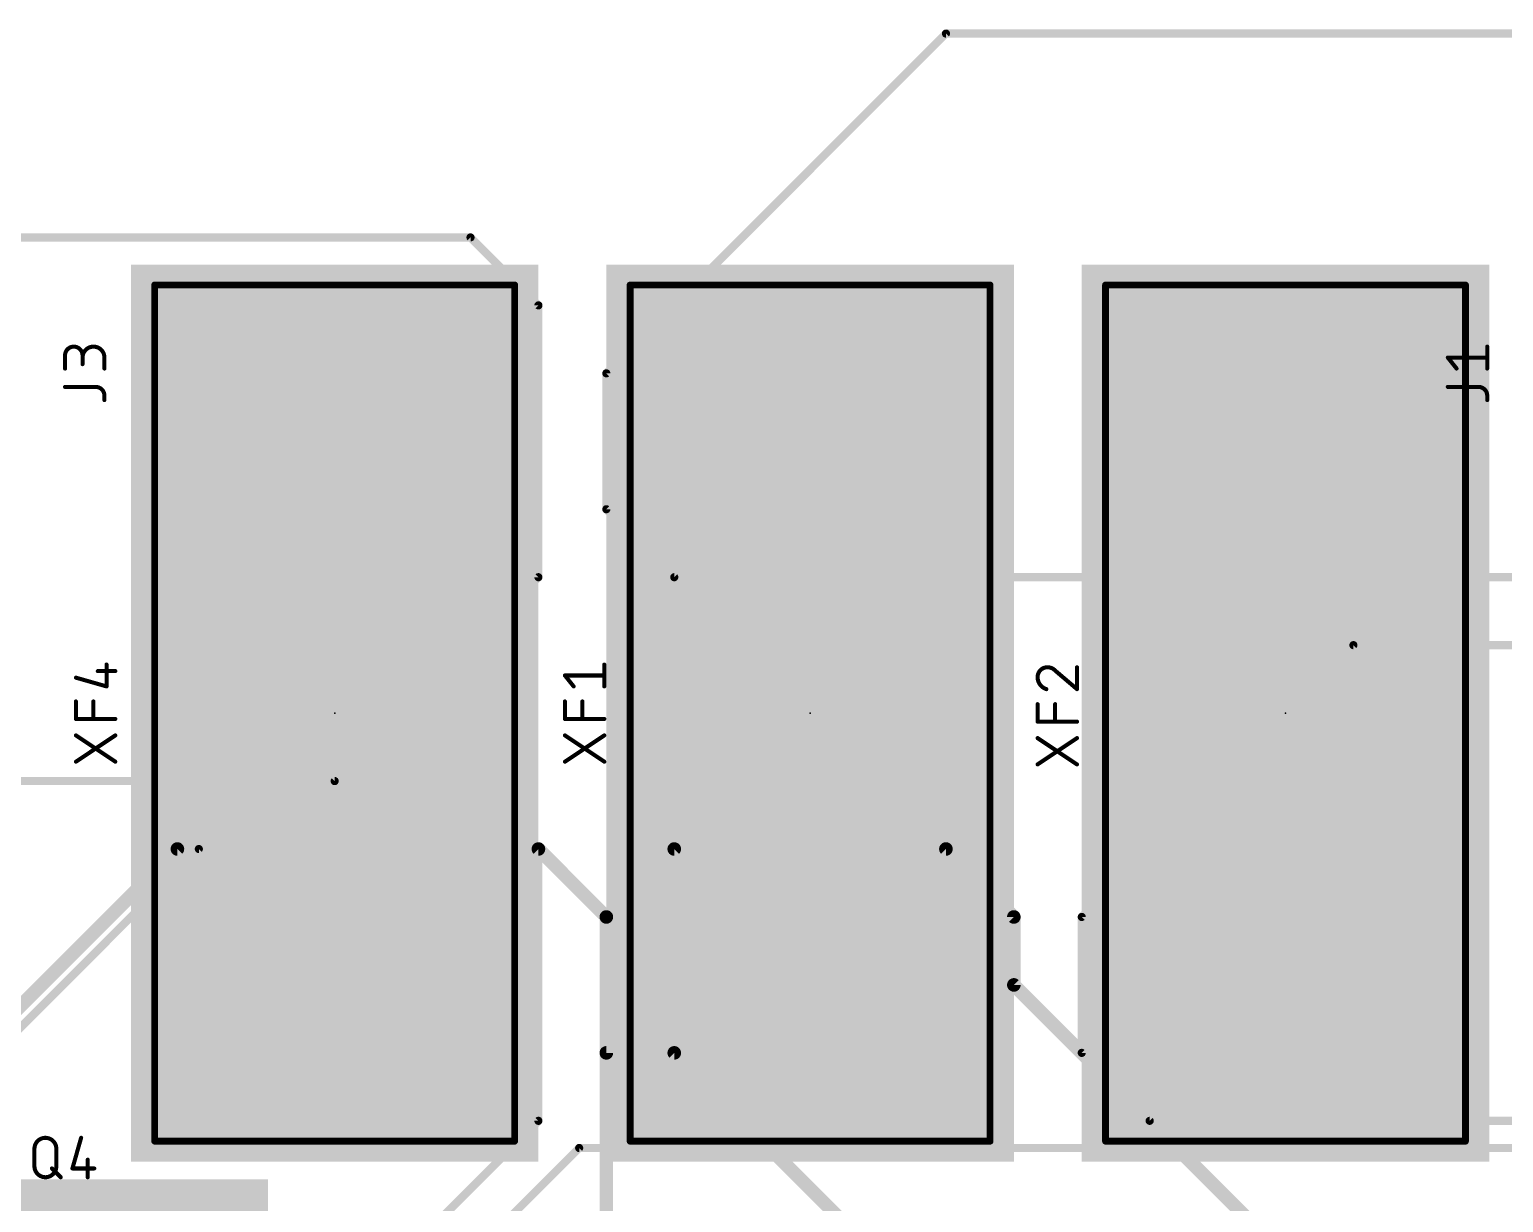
# Model space of a CAD drawing. Extents: x 0 to 100, y 0 to 94.
# Drawn here: x 32.39 to 59.96, y 55.62 to 77.55 of the extents above; entities that cross this region are included whole.
import ezdxf

# ---------------------------------------------------------------- set-up
doc = ezdxf.new("R2010")
doc.units = 0
for name, color, linetype in [('1', 12, 'CONTINUOUS'), ('16', 132, 'CONTINUOUS'), ('17', 110, 'CONTINUOUS'), ('21', 253, 'CONTINUOUS'), ('23', 53, 'CONTINUOUS'), ('25', 253, 'CONTINUOUS'), ('39', 12, 'CONTINUOUS'), ('40', 132, 'CONTINUOUS')]:
    doc.layers.add(name, color=color, linetype=linetype)

# ---------------------------------------------------------------- blocks, each defined once
blk = doc.blocks.new('RECT')
blk.add_solid([(-0.5, -0.5), (0.5, -0.5), (-0.5, 0.5), (0.5, 0.5)])
blk = doc.blocks.new('ROUNDP')
at = {"const_width": 0.5}
blk.add_lwpolyline([(0, -0.25, 1), (0, 0.25, 1), (0, -0.25)], format="xyb", dxfattribs=at)

msp = doc.modelspace()

# ---------------------------------------------------------------- linework, layer by layer
at = {"layer": '1'}
for points, const_width in [([(43.18, 71.12), (49.53, 77.47)], 0.1524), ([(49.53, 77.47), (74.93, 77.47)], 0.1524), ([(40.64, 73.66), (22.86, 73.66)], 0.1524), ([(41.91, 72.39), (40.64, 73.66)], 0.1524), ([(41.91, 67.31), (41.91, 72.39)], 0.1524), ([(43.18, 68.58), (43.18, 71.12)], 0.1524), ([(44.45, 67.31), (43.18, 68.58)], 0.1524), ([(38.1, 63.5), (41.91, 67.31)], 0.1524), ([(68.58, 67.31), (44.45, 67.31)], 0.1524), ([(57.15, 66.04), (52.07, 60.96)], 0.1524), ([(68.58, 66.04), (57.15, 66.04)], 0.1524), ([(19.05, 63.5), (38.1, 63.5)], 0.1524), ([(29.21, 55.88), (35.56, 62.23)], 0.1524), ([(30.6337, 57.7046), (35.1591, 62.23)], 0.254), ([(35.1591, 62.23), (41.91, 62.23)], 0.254), ([(35.56, 62.23), (41.91, 62.23)], 0.1524), ([(41.91, 62.23), (43.18, 60.96)], 0.254), ([(41.91, 62.23), (41.91, 57.15)], 0.1524), ([(43.18, 60.96), (43.18, 52.3748)], 0.254), ([(52.07, 60.96), (52.07, 58.42)], 0.1524), ([(52.07, 58.42), (53.34, 57.15)], 0.1524), ([(41.91, 57.15), (36.83, 52.07)], 0.1524), ([(53.34, 57.15), (67.31, 57.15)], 0.1524), ([(42.672, 56.642), (40.64, 54.61)], 0.1524), ([(67.056, 56.642), (42.672, 56.642)], 0.1524)]:
    msp.add_lwpolyline(points, dxfattribs=dict(at, const_width=const_width))
for points, const_width in [([(49.53, 77.5081, 1), (49.53, 77.4319)], 0.0762), ([(49.5569, 77.4431, 1), (49.5031, 77.4969)], 0.0762), ([(40.6669, 73.6869, 1), (40.6131, 73.6331)], 0.0762), ([(40.64, 73.6219, 1), (40.64, 73.6981)], 0.0762), ([(41.9481, 72.39, 1), (41.8719, 72.39)], 0.0762), ([(41.8831, 72.3631, 1), (41.9369, 72.4169)], 0.0762), ([(43.2181, 71.12, 1), (43.1419, 71.12)], 0.0762), ([(43.1531, 71.1469, 1), (43.2069, 71.0931)], 0.0762), ([(43.2069, 68.6069, 1), (43.1531, 68.5531)], 0.0762), ([(43.1419, 68.58, 1), (43.2181, 68.58)], 0.0762), ([(41.8719, 67.31, 1), (41.9481, 67.31)], 0.0762), ([(41.9369, 67.2831, 1), (41.8831, 67.3369)], 0.0762), ([(44.45, 67.3481, 1), (44.45, 67.2719)], 0.0762), ([(44.4231, 67.2831, 1), (44.4769, 67.3369)], 0.0762), ([(57.15, 66.0781, 1), (57.15, 66.0019)], 0.0762), ([(57.1769, 66.0131, 1), (57.1231, 66.0669)], 0.0762), ([(38.0731, 63.5269, 1), (38.1269, 63.4731)], 0.0762), ([(38.1, 63.4619, 1), (38.1, 63.5381)], 0.0762), ([(35.1591, 62.2935, 1), (35.1591, 62.1665)], 0.127), ([(35.204, 62.1851, 1), (35.1141, 62.2749)], 0.127), ([(35.56, 62.2681, 1), (35.56, 62.1919)], 0.0762), ([(35.5869, 62.2031, 1), (35.5331, 62.2569)], 0.0762), ([(41.9549, 62.2749, 1), (41.8651, 62.1851)], 0.127), ([(41.9481, 62.23, 1), (41.8719, 62.23)], 0.0762), ([(41.91, 62.1665, 1), (41.91, 62.2935)], 0.127), ([(41.91, 62.1919, 1), (41.91, 62.2681)], 0.0762), ([(43.2435, 60.96, 1), (43.1165, 60.96)], 0.127), ([(43.1351, 60.9151, 1), (43.2249, 61.0049)], 0.127), ([(52.1081, 60.96, 1), (52.0319, 60.96)], 0.0762), ([(52.0431, 60.9869, 1), (52.0969, 60.9331)], 0.0762), ([(52.0319, 58.42, 1), (52.1081, 58.42)], 0.0762), ([(52.0969, 58.4469, 1), (52.0431, 58.3931)], 0.0762), ([(41.8719, 57.15, 1), (41.9481, 57.15)], 0.0762), ([(41.9369, 57.1231, 1), (41.8831, 57.1769)], 0.0762), ([(53.34, 57.1881, 1), (53.34, 57.1119)], 0.0762), ([(53.3131, 57.1231, 1), (53.3669, 57.1769)], 0.0762), ([(42.672, 56.6801, 1), (42.672, 56.6039)], 0.0762), ([(42.6989, 56.6151, 1), (42.6451, 56.6689)], 0.0762)]:
    msp.add_lwpolyline(points, format="xyb", dxfattribs=dict(at, const_width=const_width))
at = {"layer": '16', "const_width": 0.254}
for points in [[(44.45, 62.23), (43.18, 60.96)], [(49.53, 62.23), (44.45, 62.23)], [(50.8, 60.96), (49.53, 62.23)], [(43.18, 60.96), (43.18, 58.42)], [(50.8, 59.69), (50.8, 60.96)], [(68.58, 41.91), (50.8, 59.69)], [(43.18, 58.42), (44.45, 58.42)], [(44.45, 58.42), (64.77, 38.1)]]:
    msp.add_lwpolyline(points, dxfattribs=at)
at = {"layer": '16', "const_width": 0.127}
for points in [[(44.45, 62.2935, 1), (44.45, 62.1665)], [(44.4949, 62.1851, 1), (44.4051, 62.2749)], [(49.5749, 62.2749, 1), (49.4851, 62.1851)], [(49.53, 62.1665, 1), (49.53, 62.2935)], [(43.2435, 60.96, 1), (43.1165, 60.96)], [(43.1351, 61.0049, 1), (43.2249, 60.9151)], [(50.8635, 60.96, 1), (50.7365, 60.96)], [(50.7551, 60.9151, 1), (50.8449, 61.0049)], [(50.8449, 59.7349, 1), (50.7551, 59.6451)], [(50.7365, 59.69, 1), (50.8635, 59.69)], [(43.18, 58.4835, 1), (43.18, 58.3565)], [(43.1165, 58.42, 1), (43.2435, 58.42)], [(44.4949, 58.4649, 1), (44.4051, 58.3751)], [(44.45, 58.3565, 1), (44.45, 58.4835)]]:
    msp.add_lwpolyline(points, format="xyb", dxfattribs=at)
at = {"layer": '21', "const_width": 0.0635}
for points in [[(34.7345, 72.8028, 1), (34.7345, 72.7392)], [(34.7663, 72.771, 1), (34.7028, 72.771)], [(41.4973, 72.771, 1), (41.4337, 72.771)], [(41.4655, 72.7392, 1), (41.4655, 72.8028)], [(43.6245, 72.8028, 1), (43.6245, 72.7392)], [(43.6563, 72.771, 1), (43.5928, 72.771)], [(50.3873, 72.771, 1), (50.3237, 72.771)], [(50.3555, 72.7392, 1), (50.3555, 72.8028)], [(52.5145, 72.8028, 1), (52.5145, 72.7392)], [(52.5463, 72.771, 1), (52.4828, 72.771)], [(59.2773, 72.771, 1), (59.2137, 72.771)], [(59.2455, 72.7392, 1), (59.2455, 72.8028)], [(34.7345, 56.8008, 1), (34.7345, 56.7373)], [(34.7028, 56.769, 1), (34.7663, 56.769)], [(41.4337, 56.769, 1), (41.4973, 56.769)], [(41.4655, 56.7373, 1), (41.4655, 56.8008)], [(43.6245, 56.8008, 1), (43.6245, 56.7373)], [(43.5928, 56.769, 1), (43.6563, 56.769)], [(50.3237, 56.769, 1), (50.3873, 56.769)], [(50.3555, 56.7373, 1), (50.3555, 56.8008)], [(52.5145, 56.8008, 1), (52.5145, 56.7373)], [(52.4828, 56.769, 1), (52.5463, 56.769)], [(59.2137, 56.769, 1), (59.2773, 56.769)], [(59.2455, 56.7373, 1), (59.2455, 56.8008)]]:
    msp.add_lwpolyline(points, format="xyb", dxfattribs=at)
at = {"layer": '21', "const_width": 0.127}
for points in [[(34.7345, 72.771), (41.4655, 72.771)], [(34.7345, 72.771), (34.7345, 56.769)], [(41.4655, 72.771), (41.4655, 56.769)], [(43.6245, 56.769), (43.6245, 72.771)], [(50.3555, 72.771), (43.6245, 72.771)], [(50.3555, 56.769), (50.3555, 72.771)], [(52.5145, 72.771), (59.2455, 72.771)], [(52.5145, 72.771), (52.5145, 56.769)], [(59.2455, 72.771), (59.2455, 56.769)], [(34.7345, 56.769), (41.4655, 56.769)], [(50.3555, 56.769), (43.6245, 56.769)], [(52.5145, 56.769), (59.2455, 56.769)]]:
    msp.add_lwpolyline(points, dxfattribs=at)
at = {"layer": '23'}
for p in [(38.1, 64.77), (46.99, 64.77), (55.88, 64.77)]:
    msp.add_point(p, dxfattribs=at)
at = {"layer": '25'}
for points, const_width in [([(33.3855, 71.4554, 1), (33.0581, 71.4554)], 0.0762), ([(33.0772, 71.4554, 1), (33.0391, 71.4554)], 0.0381), ([(33.0391, 71.4554, 1), (33.0772, 71.4554)], 0.0381), ([(33.4045, 71.4554, 1), (33.3664, 71.4554)], 0.0381), ([(33.3664, 71.4554, 1), (33.4045, 71.4554)], 0.0381), ([(33.3664, 71.4145, 1), (33.4045, 71.4145)], 0.0381), ([(33.7947, 71.4145, 1), (33.3855, 71.4145)], 0.0762), ([(33.8137, 71.4145, 1), (33.7756, 71.4145)], 0.0381), ([(33.7756, 71.4145, 1), (33.8137, 71.4145)], 0.0381), ([(58.9302, 71.4264, 1), (58.9004, 71.4026)], 0.0381), ([(58.9153, 71.4335, 1), (58.9153, 71.3954)], 0.0381), ([(59.671, 71.6191, 1), (59.6329, 71.6191)], 0.0381), ([(59.6519, 71.3954, 1), (59.6519, 71.4335)], 0.0381), ([(33.0391, 71.2099, 1), (33.0772, 71.2099)], 0.0381), ([(33.3664, 71.2917, 1), (33.4045, 71.2917)], 0.0381), ([(33.7756, 71.2099, 1), (33.8137, 71.2099)], 0.0381), ([(59.0641, 71.198, 1), (59.0939, 71.2218)], 0.0381), ([(59.6329, 71.2099, 1), (59.671, 71.2099)], 0.0381), ([(33.0581, 70.8855, 1), (33.0581, 70.8474)], 0.0381), ([(33.7947, 70.7027, 0.4142), (33.631, 70.8664)], 0.0762), ([(33.631, 70.8855, 1), (33.631, 70.8474)], 0.0381), ([(33.631, 70.8474, 1), (33.631, 70.8855)], 0.0381), ([(58.9153, 70.8855, 1), (58.9153, 70.8474)], 0.0381), ([(59.6519, 70.7027, 0.4142), (59.4882, 70.8664)], 0.0762), ([(59.4882, 70.8855, 1), (59.4882, 70.8474)], 0.0381), ([(59.4882, 70.8474, 1), (59.4882, 70.8855)], 0.0381), ([(33.8137, 70.7027, 1), (33.7756, 70.7027)], 0.0381), ([(33.7756, 70.7027, 1), (33.8137, 70.7027)], 0.0381), ([(33.7756, 70.6209, 1), (33.8137, 70.6209)], 0.0381), ([(59.671, 70.7027, 1), (59.6329, 70.7027)], 0.0381), ([(59.6329, 70.7027, 1), (59.671, 70.7027)], 0.0381), ([(59.6329, 70.6209, 1), (59.671, 70.6209)], 0.0381), ([(33.8533, 65.6778, 1), (33.8152, 65.6778)], 0.0381), ([(43.1609, 65.6778, 1), (43.1228, 65.6778)], 0.0381), ([(51.4287, 65.627, 0.4142), (51.2445, 65.4429)], 0.0762), ([(51.4286, 65.6461, 1), (51.4287, 65.608)], 0.0381), ([(51.5719, 65.5656, 0.2053), (51.4287, 65.627)], 0.0762), ([(51.4287, 65.608, 1), (51.4287, 65.6461)], 0.0381), ([(51.5842, 65.5802, 1), (51.5595, 65.5511)], 0.0381), ([(52.0002, 65.627, 1), (51.9621, 65.627)], 0.0381), ([(33.2665, 65.4506, 1), (33.2561, 65.414)], 0.0381), ([(33.6705, 65.5741, 1), (33.6705, 65.536)], 0.0381), ([(33.9979, 65.536, 1), (33.9979, 65.5741)], 0.0381), ([(42.4202, 65.4851, 1), (42.3904, 65.4613)], 0.0381), ([(42.4053, 65.4923, 1), (42.4053, 65.4542)], 0.0381), ([(43.1419, 65.4542, 1), (43.1419, 65.4923)], 0.0381), ([(51.2445, 65.4429, 0.3252), (51.4082, 65.2178)], 0.0762), ([(51.2635, 65.4429, 1), (51.2255, 65.4429)], 0.0381), ([(51.2255, 65.4429, 1), (51.2636, 65.4429)], 0.0381), ([(51.5581, 65.5525, 1), (51.5857, 65.5788)], 0.0381), ([(33.8152, 65.2686, 1), (33.8533, 65.2686)], 0.0381), ([(33.829, 65.2503, 1), (33.8394, 65.2869)], 0.0381), ([(42.5541, 65.2567, 1), (42.5839, 65.2805)], 0.0381), ([(43.1228, 65.2686, 1), (43.1609, 65.2686)], 0.0381), ([(51.4023, 65.1997, 1), (51.4141, 65.2359)], 0.0381), ([(51.9621, 65.2178, 1), (52.0002, 65.2178)], 0.0381), ([(51.9688, 65.2033, 1), (51.9934, 65.2323)], 0.0381), ([(33.2803, 64.9879, 1), (33.2422, 64.9879)], 0.0381), ([(33.6077, 64.9879, 1), (33.5696, 64.9879)], 0.0381), ([(42.4244, 64.9879, 1), (42.3863, 64.9879)], 0.0381), ([(42.7517, 64.9879, 1), (42.7136, 64.9879)], 0.0381), ([(51.2636, 64.9371, 1), (51.2255, 64.9371)], 0.0381), ([(51.5909, 64.9371, 1), (51.5528, 64.9371)], 0.0381), ([(33.2422, 64.6606, 1), (33.2803, 64.6606)], 0.0381), ([(33.2613, 64.6796, 1), (33.2613, 64.6415)], 0.0381), ([(33.5696, 64.6606, 1), (33.6077, 64.6606)], 0.0381), ([(33.9979, 64.6415, 1), (33.9979, 64.6796)], 0.0381), ([(42.4053, 64.6796, 1), (42.4053, 64.6415)], 0.0381), ([(42.3863, 64.6606, 1), (42.4244, 64.6606)], 0.0381), ([(42.7136, 64.6606, 1), (42.7517, 64.6606)], 0.0381), ([(43.1419, 64.6415, 1), (43.1419, 64.6796)], 0.0381), ([(51.2445, 64.6288, 1), (51.2445, 64.5907)], 0.0381), ([(51.2255, 64.6098, 1), (51.2636, 64.6098)], 0.0381), ([(51.5528, 64.6098, 1), (51.5909, 64.6098)], 0.0381), ([(51.9811, 64.5907, 1), (51.9811, 64.6288)], 0.0381), ([(33.2719, 64.3691, 1), (33.2507, 64.3374)], 0.0381), ([(34.0085, 64.3374, 1), (33.9873, 64.3691)], 0.0381), ([(42.4159, 64.3691, 1), (42.3947, 64.3374)], 0.0381), ([(43.1525, 64.3374, 1), (43.1313, 64.3691)], 0.0381), ([(51.2551, 64.3183, 1), (51.2339, 64.2866)], 0.0381), ([(51.9917, 64.2866, 1), (51.9705, 64.3183)], 0.0381), ([(33.2507, 63.878, 1), (33.2719, 63.8463)], 0.0381), ([(33.9873, 63.8463, 1), (34.0085, 63.878)], 0.0381), ([(42.3947, 63.878, 1), (42.4159, 63.8463)], 0.0381), ([(43.1313, 63.8463, 1), (43.1525, 63.878)], 0.0381), ([(51.2339, 63.8272, 1), (51.2551, 63.7955)], 0.0381), ([(51.9705, 63.7955, 1), (51.9917, 63.8272)], 0.0381), ([(32.8952, 56.6279, 1), (32.486, 56.6279)], 0.0762), ([(33.3776, 56.8273, 1), (33.3409, 56.8377)], 0.0381), ([(32.5051, 56.6279, 1), (32.467, 56.6279)], 0.0381), ([(32.467, 56.6279, 1), (32.5051, 56.6279)], 0.0381), ([(32.9143, 56.6279, 1), (32.8762, 56.6279)], 0.0381), ([(32.8762, 56.6279, 1), (32.9143, 56.6279)], 0.0381), ([(32.486, 56.3005, 1), (32.8952, 56.3005)], 0.0762), ([(32.5051, 56.3005, 1), (32.467, 56.3005)], 0.0381), ([(32.467, 56.3005, 1), (32.5051, 56.3005)], 0.0381), ([(32.8269, 56.2731, 1), (32.7999, 56.2461)], 0.0381), ([(32.9143, 56.3005, 1), (32.8762, 56.3005)], 0.0381), ([(32.8762, 56.3005, 1), (32.9143, 56.3005)], 0.0381), ([(33.1772, 56.2648, 1), (33.2139, 56.2544)], 0.0381), ([(33.1956, 56.2786, 1), (33.1956, 56.2405)], 0.0381), ([(33.5011, 56.4233, 1), (33.463, 56.4233)], 0.0381), ([(33.6048, 56.2405, 1), (33.6048, 56.2786)], 0.0381), ([(32.9636, 56.0824, 1), (32.9906, 56.1094)], 0.0381), ([(33.463, 56.0959, 1), (33.5011, 56.0959)], 0.0381)]:
    msp.add_lwpolyline(points, format="xyb", dxfattribs=dict(at, const_width=const_width))
at = {"layer": '25', "const_width": 0.0762}
for points in [[(33.0581, 71.2099), (33.0581, 71.4554)], [(33.3855, 71.4554), (33.3855, 71.2917)], [(33.7947, 71.2099), (33.7947, 71.4145)], [(59.079, 71.2099), (58.9153, 71.4145)], [(58.9153, 71.4145), (59.6519, 71.4145)], [(59.6519, 71.2099), (59.6519, 71.6191)], [(33.0581, 70.8664), (33.631, 70.8664)], [(58.9153, 70.8664), (59.4882, 70.8664)], [(33.7947, 70.7027), (33.7947, 70.6209)], [(59.6519, 70.7027), (59.6519, 70.6209)], [(33.8342, 65.2686), (33.8342, 65.6778)], [(43.1419, 65.2686), (43.1419, 65.6778)], [(51.5719, 65.5656), (51.9811, 65.2178)], [(51.9811, 65.2178), (51.9811, 65.627)], [(33.2613, 65.4323), (33.8342, 65.2686)], [(33.6705, 65.5551), (33.9979, 65.5551)], [(42.569, 65.2686), (42.4053, 65.4732)], [(42.4053, 65.4732), (43.1419, 65.4732)], [(33.2613, 64.6606), (33.2613, 64.9879)], [(33.5887, 64.6606), (33.5887, 64.9879)], [(42.4053, 64.6606), (42.4053, 64.9879)], [(42.7327, 64.6606), (42.7327, 64.9879)], [(51.2445, 64.6098), (51.2445, 64.9371)], [(51.5719, 64.6098), (51.5719, 64.9371)], [(33.9979, 64.6606), (33.2613, 64.6606)], [(43.1419, 64.6606), (42.4053, 64.6606)], [(51.9811, 64.6098), (51.2445, 64.6098)], [(33.9979, 63.8622), (33.2613, 64.3532)], [(33.2613, 63.8622), (33.9979, 64.3532)], [(43.1419, 63.8622), (42.4053, 64.3532)], [(42.4053, 63.8622), (43.1419, 64.3532)], [(51.9811, 63.8114), (51.2445, 64.3024)], [(51.2445, 63.8114), (51.9811, 64.3024)], [(33.3592, 56.8325), (33.1956, 56.2596)], [(32.486, 56.3005), (32.486, 56.6279)], [(32.8952, 56.6279), (32.8952, 56.3005)], [(32.8134, 56.2596), (32.9771, 56.0959)], [(33.1956, 56.2596), (33.6048, 56.2596)], [(33.482, 56.4233), (33.482, 56.0959)]]:
    msp.add_lwpolyline(points, dxfattribs=at)

# ---------------------------------------------------------------- block references
at = {"layer": '17', "xscale": 2.4003, "yscale": 2.4003}
for p, rotation in [((36.3982, 69.723), 270), ((36.3982, 69.723), 270), ((39.8018, 69.723), 270), ((39.8018, 69.723), 270), ((45.2882, 69.723), 90), ((45.2882, 69.723), 90), ((48.6918, 69.723), 90), ((48.6918, 69.723), 90), ((54.1782, 69.723), 270), ((54.1782, 69.723), 270), ((57.5818, 69.723), 270), ((57.5818, 69.723), 270), ((36.3982, 59.817), 270), ((36.3982, 59.817), 270), ((39.8018, 59.817), 270), ((39.8018, 59.817), 270), ((45.2882, 59.817), 90), ((45.2882, 59.817), 90), ((48.6918, 59.817), 90), ((48.6918, 59.817), 90), ((54.1782, 59.817), 270), ((54.1782, 59.817), 270), ((57.5818, 59.817), 270), ((57.5818, 59.817), 270)]:
    msp.add_blockref('ROUNDP', p, dxfattribs=dict(at, rotation=rotation))
at = {"layer": '39', "xscale": 16.764, "yscale": 7.62}
for p, rotation in [((38.1, 64.77), 270), ((46.99, 64.77), 90), ((55.88, 64.77), 270)]:
    msp.add_blockref('RECT', p, dxfattribs=dict(at, rotation=rotation))
at = {"layer": '39', "xscale": 7.62, "yscale": 12.446}
msp.add_blockref('RECT', (33.0454, 49.8348), dxfattribs=at)
at = {"layer": '40', "xscale": 2.794, "yscale": 6.731}
for p, rotation in [((38.1, 69.723), 270), ((46.99, 69.723), 90), ((55.88, 69.723), 270), ((38.1, 59.817), 270), ((46.99, 59.817), 90), ((55.88, 59.817), 270)]:
    msp.add_blockref('RECT', p, dxfattribs=dict(at, rotation=rotation))

doc.saveas('drawing.dxf')
